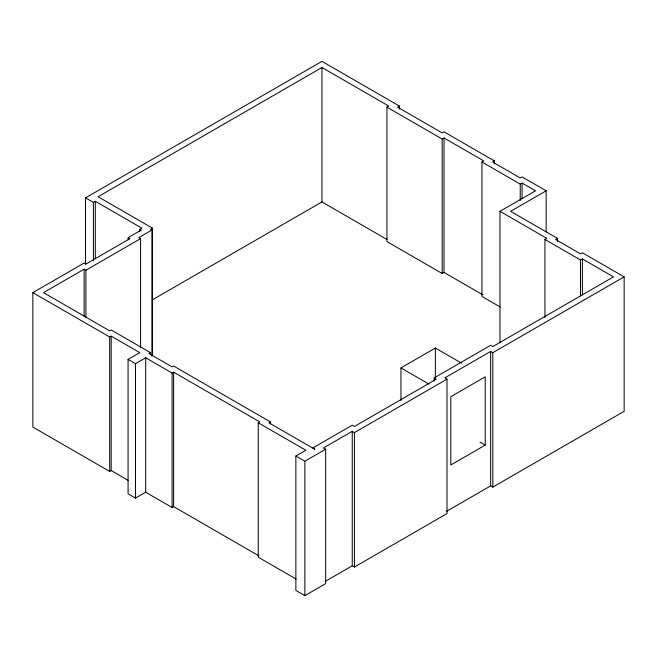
<?xml version="1.0" encoding="UTF-8"?>
<svg xmlns="http://www.w3.org/2000/svg" width="657" height="657" viewBox="0 0 657 657"><rect width="100%" height="100%" fill="white"/><g stroke="black" fill="none" stroke-linecap="round" stroke-linejoin="round"><path stroke-width="0.99" d="M85.533 264.549L85.533 197.839L321.946 61.356L399.423 106.081L399.423 109.161M482.895 294.862L444.017 272.417L442.177 273.484L386.94 241.587L386.94 107.148L388.78 106.081L321.946 67.499L98.082 196.747L152.473 228.151L152.473 355.404M85.533 197.839L93.409 202.389L95.306 201.297L141.83 228.151L139.925 229.244L139.925 231.297M128.509 480.571L111.189 470.568L109.686 471.439L32.85 427.075L32.85 292.636L84.137 263.03L85.911 264.057L129.946 238.639L128.164 237.612L128.164 239.665M128.164 237.612L141.288 230.032L139.925 229.244M152.473 228.151L150.568 229.244L151.931 230.032L151.931 356.266M140.59 347.422L140.59 238.639L85.911 270.199L84.137 269.173L43.493 292.636L109.686 330.849L111.189 329.978L150.412 352.628L150.412 354.681M151.931 230.032L138.808 237.612L140.59 238.639M399.423 106.081L397.584 107.148L442.177 132.895L444.017 131.835L494.417 160.932L494.417 164.012M152.268 299.896L321.946 201.937L387.022 239.509M386.94 107.148L442.177 139.038L444.017 137.978L483.774 160.932L481.934 161.992L481.934 296.43L500.215 306.991M32.85 292.636L109.686 337L111.189 336.129L139.769 352.628L128.074 359.379L128.074 493.818L135.482 498.096L145.673 492.216L172.126 507.483L173.629 506.613L258.866 555.83M150.412 352.628L148.909 353.499L172.126 366.902L173.629 366.031L270.397 421.901L270.397 423.954M128.074 359.379L135.482 363.658L145.673 357.778L172.126 373.045L173.629 372.174L259.753 421.901L258.25 422.771L258.25 557.21L296.151 579.096M494.417 160.932L492.578 161.992L520.245 177.965L522.085 176.905L546.164 190.801L546.164 231.855M481.934 161.992L520.245 184.116L522.085 183.048L535.521 190.801L499.977 211.324L499.977 342.683M546.164 190.801L510.62 211.324L557.481 238.384L557.481 241.464M544.94 317.471L544.94 239.477L546.838 238.384L499.977 211.324M557.481 238.384L555.584 239.477L580.492 253.857L582.389 252.764L624.15 276.868L624.15 411.315L492.832 487.124L490.664 485.876L446.596 511.318M270.397 421.901L268.894 422.771L314.851 449.298L312.839 447.951L352.242 425.202L354.419 426.459L436.355 379.146L434.187 377.898L434.187 380.97M544.94 239.477L580.492 260.008L582.389 258.907L613.507 276.868L492.832 346.543L490.664 345.286L434.187 377.898M400.951 400.524L400.951 367.92L435.369 348.046L461.608 363.198M325.231 581.388L352.242 565.792L354.419 567.04L446.998 513.585L446.998 379.146L354.419 432.602L352.242 431.345L323.49 447.951L325.658 449.207L325.658 583.646L304.864 595.644L295.872 590.454L295.872 456.015L305.85 450.25L258.25 422.771M624.15 276.868L492.832 352.686L490.664 351.438L444.83 377.898L446.998 379.146M295.872 456.015L304.864 461.206L325.658 449.207M485.227 445.101L450.809 464.975L450.809 396.705L485.227 376.831L485.227 445.101L479.98 442.071M400.951 367.92L428.939 384.082M582.389 258.907L582.389 294.829M580.492 260.008L580.492 295.921M522.085 183.048L522.085 198.447M520.245 184.116L520.245 200.533M492.832 352.686L492.832 487.124M490.664 351.438L490.664 485.876M444.017 137.978L444.017 272.417M442.177 139.038L442.177 273.484M435.369 348.046L435.369 377.594M354.419 432.602L354.419 567.04M352.242 431.345L352.242 565.792M321.946 67.499L321.946 201.937M304.864 461.206L304.864 595.644M173.629 372.174L173.629 506.613M172.126 373.045L172.126 507.483M145.673 357.778L145.673 492.216M135.482 363.658L135.482 498.096M111.189 336.129L111.189 470.568M109.686 337L109.686 471.439M95.306 201.297L95.306 258.759M93.409 202.389L93.409 260.886M85.911 270.199L85.911 317.413M84.137 269.173L84.137 316.387"/></g></svg>
